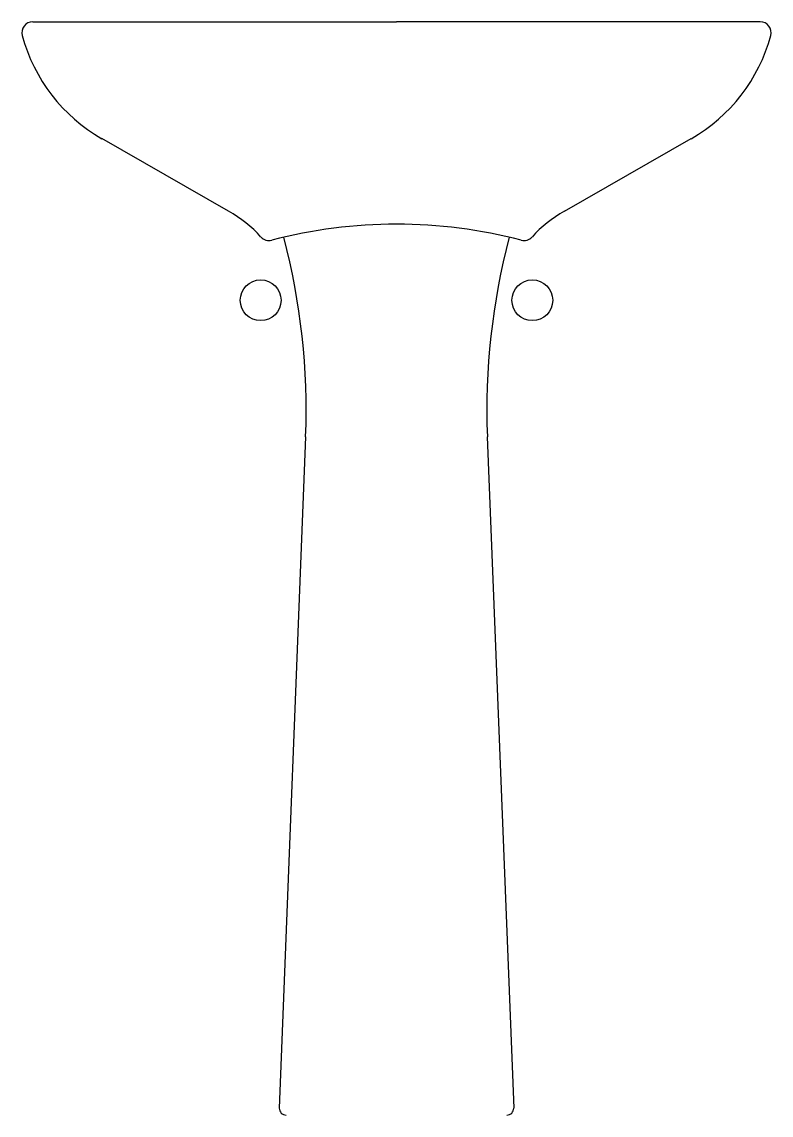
# Model space of a CAD drawing. Extents: x 2215 to 2766, y 1166 to 1971.
import ezdxf

# ---------------------------------------------------------------- set-up
doc = ezdxf.new("R2010")
doc.units = 0
doc.header["$LTSCALE"] = 50
doc.layers.add('FINA', color=6, linetype='CONTINUOUS')
doc.layers.add('GROSSA', color=3, linetype='CONTINUOUS')

msp = doc.modelspace()

# ---------------------------------------------------------------- linework, layer by layer
at = {"layer": 'FINA', "color": 0}
for centre in [(2390.39, 1766.2), (2590.39, 1766.2)]:
    msp.add_circle(centre, 15, dxfattribs=at)
at = {"layer": 'GROSSA', "color": 0, "linetype": 'CONTINUOUS'}
for p, q in [((2222.55, 1971.2), (2490.39, 1971.2)), ((2758.23, 1971.2), (2490.39, 1971.2)), ((2366.8, 1831.75), (2273.42, 1885.2)), ((2613.98, 1831.75), (2707.36, 1885.2)), ((2423.5, 1665.64), (2404.09, 1171.4)), ((2557.27, 1665.64), (2576.69, 1171.4))]:
    msp.add_line(p, q, dxfattribs=at)
for centre, radius, start, end in [((2222.55, 1963.2), 8, 90, 195.10697), ((2758.23, 1963.2), 8, 344.89303, 90), ((2335.5, 1993.69), 125, 195.10573, 240.22132), ((2645.28, 1993.69), 125, 299.77868, 344.89427), ((2317.1, 1744.98), 100.01, 42.68368, 60.19484), ((2663.68, 1744.98), 100.01, 119.80516, 137.31632), ((2490.39, 1456.94), 365.26, 75.43216, 104.56784), ((2396.5, 1818.21), 8, 222.72497, 284.53796), ((1923.9, 1685.27), 499.99, 357.74964, 14.75928), ((3056.88, 1685.27), 499.99, 165.24072, 182.25036), ((2584.28, 1818.21), 8, 255.46204, 317.27503), ((2409.09, 1171.2), 5, 177.75512, 270), ((2571.69, 1171.2), 5, 270, 2.24488)]:
    msp.add_arc(centre, radius, start, end, dxfattribs=at)

doc.saveas('drawing.dxf')
